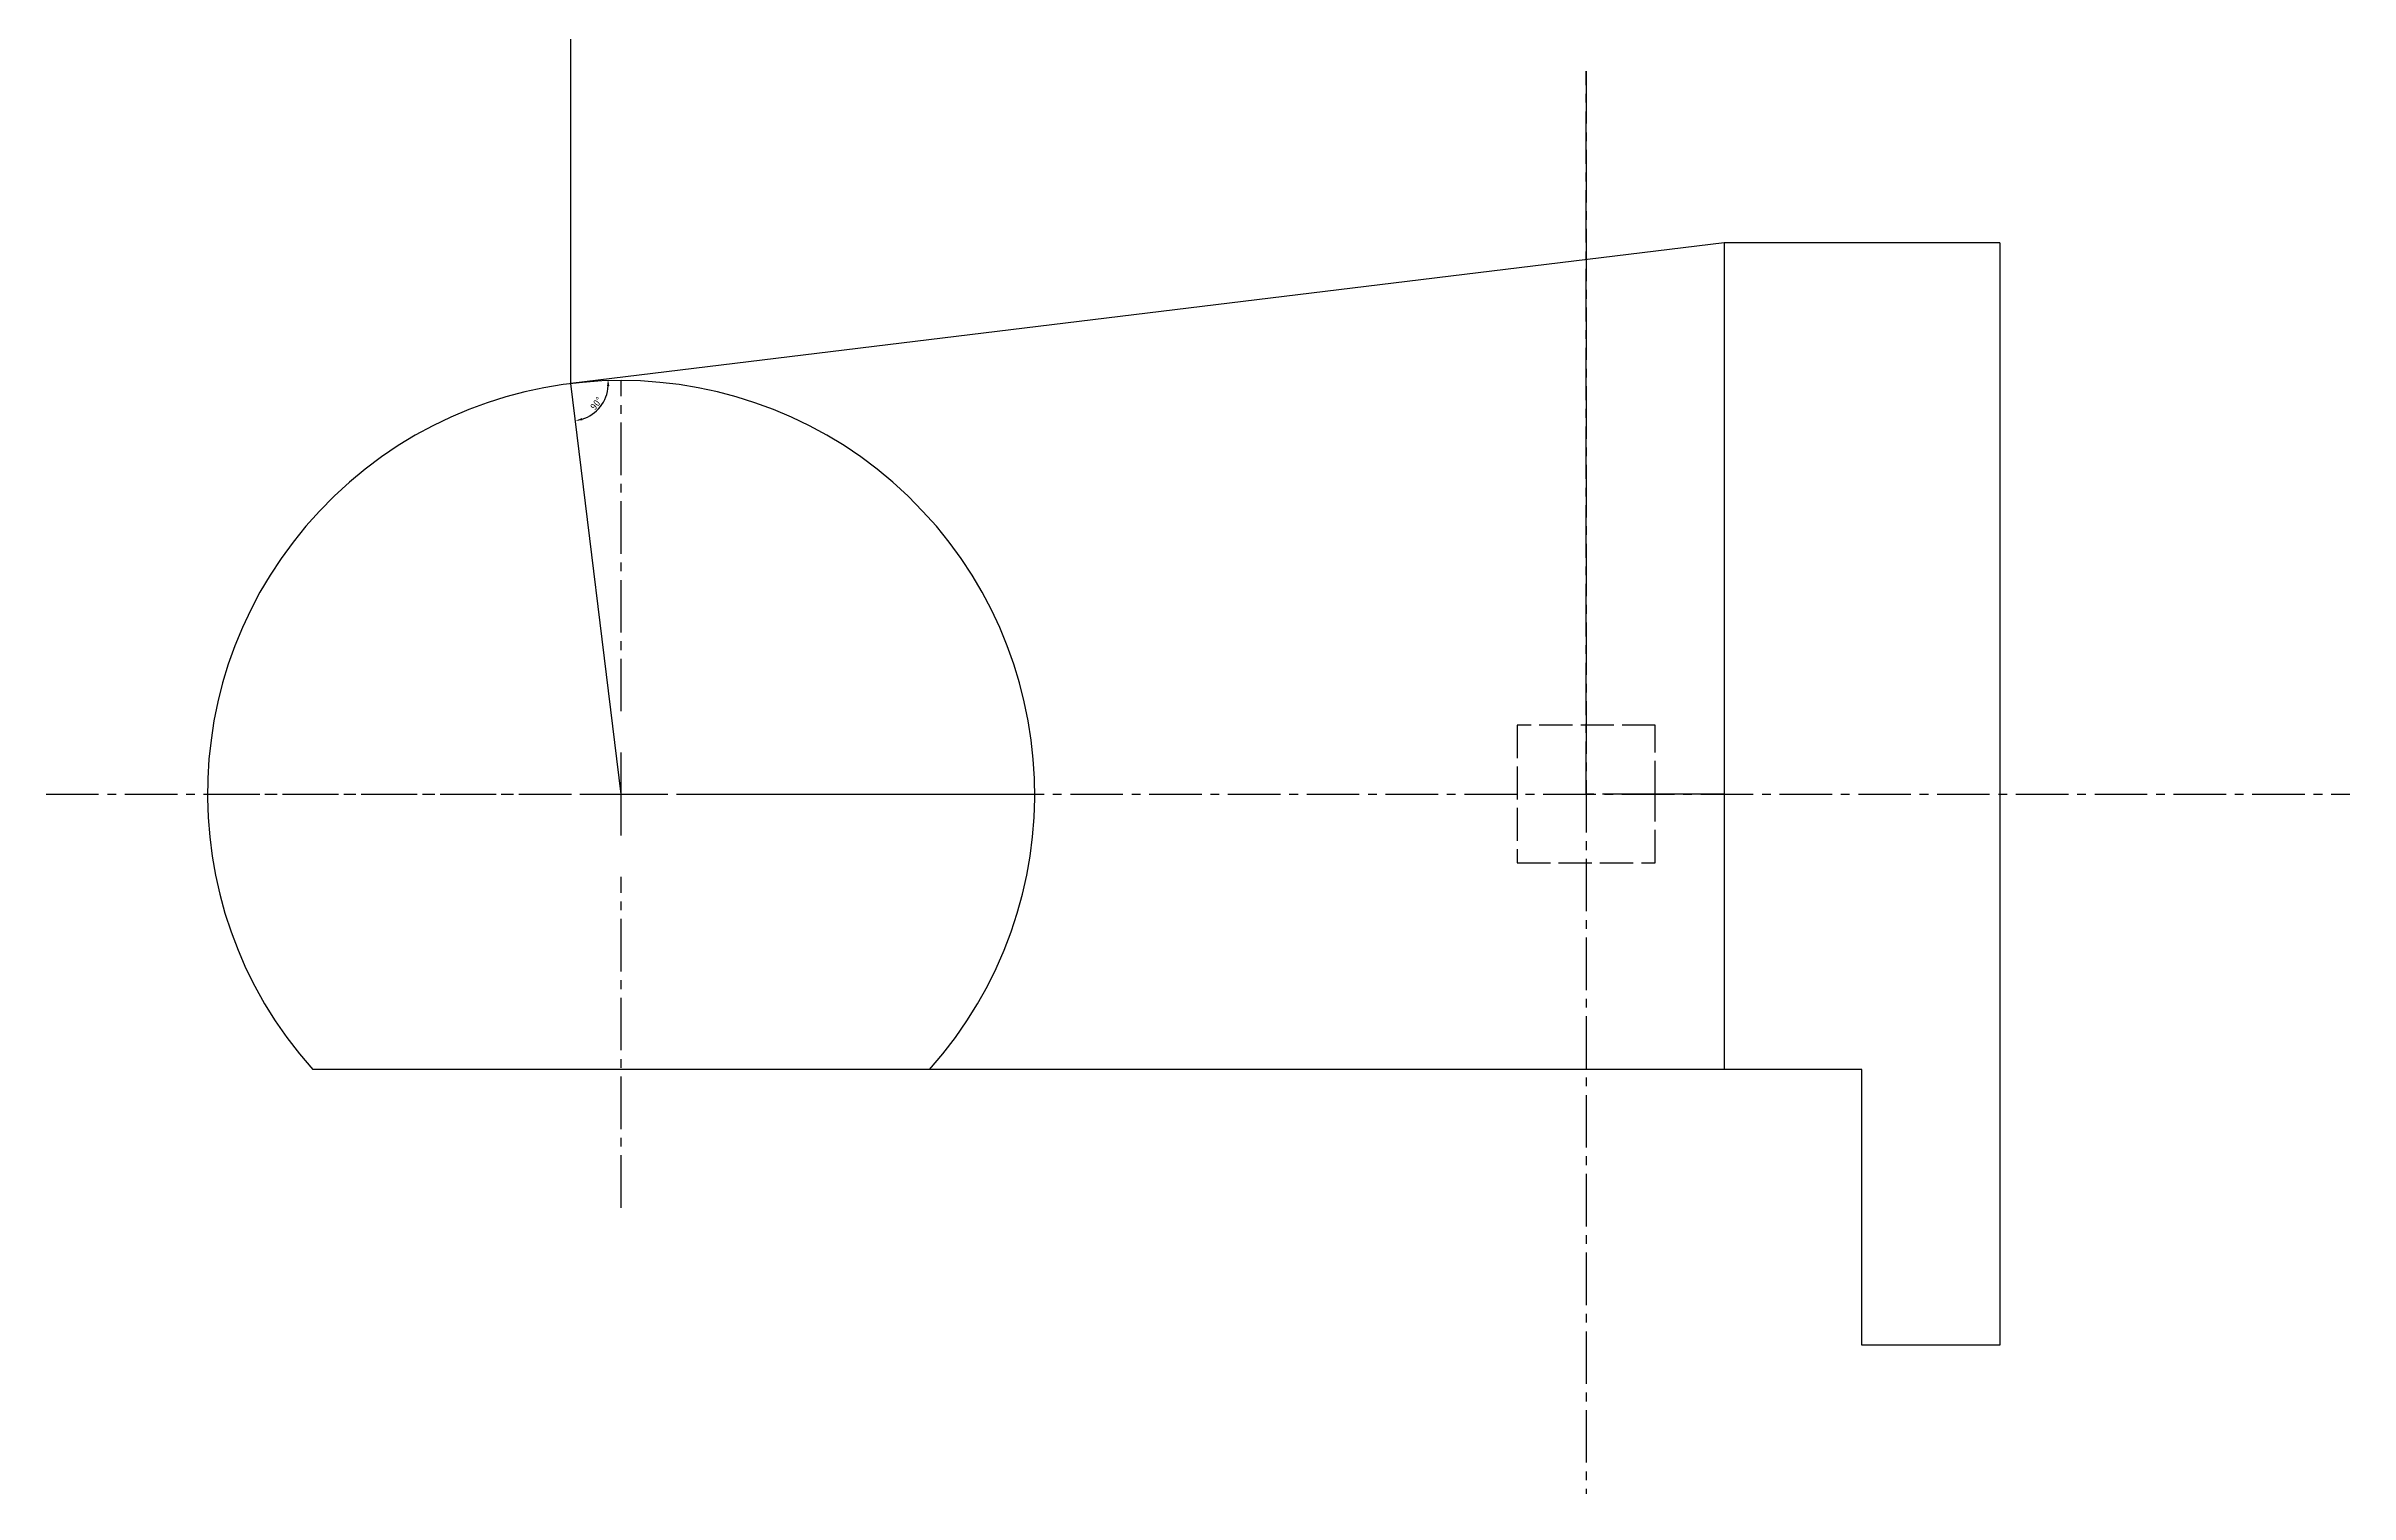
# Model space of a CAD drawing. Header units: millimetres. Extents: x 3507 to 6215, y 862 to 2699.
# Drawn here: x 4239 to 5074, y 862 to 1387 of the extents above; entities that cross this region are included whole.
import ezdxf

# ---------------------------------------------------------------- set-up
doc = ezdxf.new("R2010")
doc.units = ezdxf.units.MM
doc.header["$PDMODE"] = 34
doc.linetypes.add('ACAD_ISO02W100', pattern=[15, 12, -3])
doc.linetypes.add('CENTER2', pattern=[28.575, 19.05, -3.175, 3.175, -3.175])
doc.styles.get("Standard").update_dxf_attribs({"font": ''})
doc.styles.get('Standard').set_extended_font_data('SimSun')
doc.dimstyles.new('ISO-25', dxfattribs={"dimtxt": 2.5, "dimasz": 2.5, "dimexe": 1.25, "dimexo": 0.625, "dimtad": 1, "dimtxsty": 'Standard', "dimcen": 2.5, "dimadec": 0, "dimazin": 0, "dimtfac": 1, "dimtmove": 0, "dimatfit": 3, "dimfxl": 1, "dimarcsym": 0})

# ---------------------------------------------------------------- blocks, each defined once
blk = doc.blocks.new('*U4')
at = {"color": 0, "linetype": 'CENTER2', "transparency": 16777216}
for p, q in [((0, 30), (0, 150.12)), ((-150.12, 0), (-30, 0)), ((30, 0), (150.12, 0)), ((0, -150.12), (0, -30))]:
    blk.add_line(p, q, dxfattribs=at)
at = {"color": 0, "linetype": 'Continuous', "transparency": 16777216}
for p, q in [((0, -15), (0, 15)), ((-15, 0), (15, 0))]:
    blk.add_line(p, q, dxfattribs=at)
blk = doc.blocks.new('*U5')
at = {"color": 0, "linetype": 'CENTER2', "transparency": 16777216}
for p, q in [((0, 30), (0, 150.12)), ((-150.12, 0), (-30, 0)), ((30, 0), (150.12, 0)), ((0, -150.12), (0, -30))]:
    blk.add_line(p, q, dxfattribs=at)
at = {"color": 0, "linetype": 'Continuous', "transparency": 16777216}
for p, q in [((0, -15), (0, 15)), ((-15, 0), (15, 0))]:
    blk.add_line(p, q, dxfattribs=at)
blk = doc.blocks.new('*U6')
at = {"color": 0, "linetype": 'CENTER2', "transparency": 16777216}
for p, q in [((0, 30), (0, 150.12)), ((-150.12, 0), (-30, 0)), ((30, 0), (150.12, 0)), ((0, -150.12), (0, -30))]:
    blk.add_line(p, q, dxfattribs=at)
at = {"color": 0, "linetype": 'Continuous', "transparency": 16777216}
for p, q in [((0, -15), (0, 15)), ((-15, 0), (15, 0))]:
    blk.add_line(p, q, dxfattribs=at)
blk = doc.blocks.new('*U7')
at = {"color": 0, "linetype": 'CENTER2', "transparency": 16777216}
for p, q in [((0, 30), (0, 150.12)), ((-150.12, 0), (-30, 0)), ((30, 0), (150.12, 0)), ((0, -150.12), (0, -30))]:
    blk.add_line(p, q, dxfattribs=at)
at = {"color": 0, "linetype": 'Continuous', "transparency": 16777216}
for p, q in [((0, -15), (0, 15)), ((-15, 0), (15, 0))]:
    blk.add_line(p, q, dxfattribs=at)
blk = doc.blocks.new('*D9')
at = {"color": 0, "lineweight": -2, "transparency": 16777216}
blk.add_arc((4429.2, 1264.66), 13.55, 287.5555, 356.37964, dxfattribs=at)
at = {"color": 0, "transparency": 16777216}
for points in [[(4442.3, 1263.79), (4443.14, 1263.82), (4442.65, 1266.31)], [(4433.37, 1251.34), (4433.2, 1252.15), (4430.84, 1251.21)]]:
    blk.add_solid(points, dxfattribs=at)
at = {"layer": 'Defpoints', "color": 0, "transparency": 16777216}
for p in [(4847.4, 1315.77), (4429.2, 1264.66), (4429.2, 1264.66), (4437.35, 1253.84), (4447.4, 1115.77)]:
    blk.add_point(p, dxfattribs=at)
at = {"color": 0, "transparency": 16777216, "insert": (4438.39, 1257.47), "char_height": 2.5, "attachment_point": 5, "rotation": 51.96757}
blk.add_mtext('90°', dxfattribs=at)

msp = doc.modelspace()

# ---------------------------------------------------------------- linework, layer by layer
for p, q in [((4429.199, 1264.663), (4429.199, 2402.241)), ((4847.396, 1315.77), (4429.199, 1264.663)), ((4947.396, 1315.77), (4847.396, 1315.77)), ((4847.396, 1315.77), (4847.396, 1015.77)), ((4947.396, 1315.77), (4947.396, 915.77)), ((4947.396, 1315.77), (4947.396, 1115.77)), ((4447.396, 1115.77), (4429.199, 1264.663)), ((4847.396, 1115.77), (4822.396, 1115.77)), ((4847.396, 1115.77), (4822.396, 1115.77)), ((4897.396, 1015.77), (4335.592, 1015.77)), ((4897.396, 915.77), (4897.396, 1015.77)), ((4947.396, 915.77), (4897.396, 915.77))]:
    msp.add_line(p, q)
at = {"linetype": 'CENTER2'}
for p, q in [((4797.396, 1115.77), (4797.396, 1378.019)), ((4797.396, 1378.019), (4797.396, 861.834)), ((4238.863, 1115.77), (5074.365, 1115.77)), ((4822.396, 1115.77), (4797.396, 1115.77))]:
    msp.add_line(p, q, dxfattribs=at)
at = {"linetype": 'ACAD_ISO02W100'}
for p, q in [((4822.396, 1140.77), (4772.396, 1140.77)), ((4772.396, 1140.77), (4772.396, 1090.77)), ((4822.396, 1115.77), (4822.396, 1140.77)), ((4822.396, 1090.77), (4822.396, 1115.77)), ((4772.396, 1090.77), (4822.396, 1090.77))]:
    msp.add_line(p, q, dxfattribs=at)
msp.add_arc((4447.396, 1115.77), 150, 318.189685, 221.810315)

# ---------------------------------------------------------------- block references
at = {"linetype": 'CENTER2'}
for name in ['*U4', '*U5', '*U6', '*U7']:
    msp.add_blockref(name, (4447.396, 1115.77), dxfattribs=at)

# ---------------------------------------------------------------- dimensions: what is measured, and where the dimension line sits
dim = msp.add_angular_dim_2l(base=(4437.347, 1253.838), line1=((4447.396, 1115.77), (4429.199, 1264.663)), line2=((4847.396, 1315.77), (4429.199, 1264.663)), dimstyle='ISO-25')
dim.commit()
dim.dimension.update_dxf_attribs({"geometry": '*D9', "text_midpoint": (4438.394, 1257.471)})

doc.saveas('drawing.dxf')
